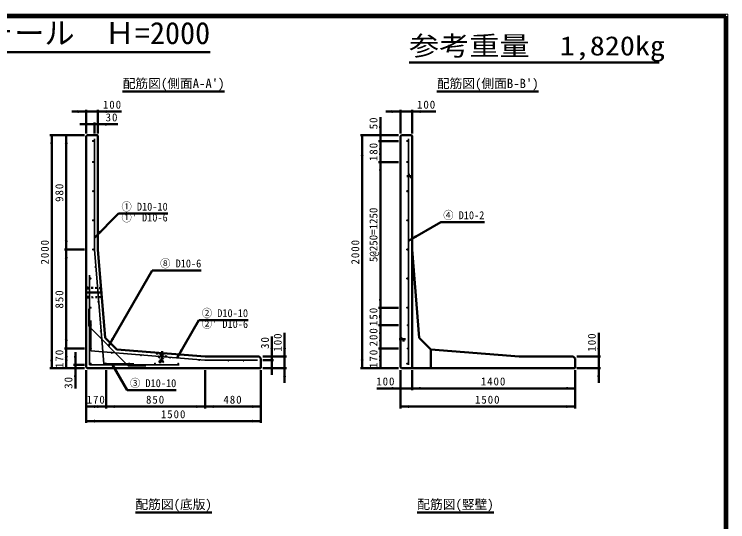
# Model space of a CAD drawing. Units: millimetres, scale not verified. Extents: x 100 to 4105, y 100 to 2870.
# Drawn here: x 2144 to 4105, y 1477 to 2870 of the extents above; entities that cross this region are included whole.
import ezdxf
from ezdxf.enums import TextEntityAlignment as Align

# ---------------------------------------------------------------- set-up
doc = ezdxf.new("R2010")
doc.units = ezdxf.units.MM
doc.header["$LTSCALE"] = 5
doc.linetypes.add('USER2', pattern=[13.4, 10, -1.2, 1, -1.2])
doc.linetypes.add('USER3', pattern=[2.2, 1, -1.2])
doc.layers.add('V-nasSTD', color=7, linetype='Continuous', lineweight=50)
doc.styles.add('ＭＳ ゴシック', font='')
doc.styles.get('ＭＳ ゴシック').set_extended_font_data('MS Gothic')

msp = doc.modelspace()

# ---------------------------------------------------------------- hatches: boundary and pattern name
at = {"layer": 'V-nasSTD'}
for points in [[(2318.203, 2602.934), (2318.203, 2598.934), (2342.203, 2602.934), (2318.203, 2606.934)], [(2398.203, 2602.934), (2398.203, 2598.934), (2374.203, 2602.934), (2398.203, 2606.934)], [(3181.403, 2602.934), (3181.403, 2598.934), (3205.403, 2602.934), (3181.403, 2606.934)], [(3261.403, 2602.934), (3261.403, 2598.934), (3237.403, 2602.934), (3261.403, 2606.934)], [(2340.603, 2567.934), (2340.603, 2571.934), (2364.603, 2567.934), (2340.603, 2563.934)], [(2398.203, 2567.934), (2398.203, 2563.934), (2374.203, 2567.934), (2398.203, 2571.934)], [(3150.403, 2561.934), (3154.403, 2561.934), (3150.403, 2537.934), (3146.403, 2561.934)], [(2247.203, 2513.934), (2243.203, 2513.934), (2247.203, 2537.934), (2251.203, 2513.934)], [(2287.203, 2513.934), (2283.203, 2513.934), (2287.203, 2537.934), (2291.203, 2513.934)], [(3150.403, 2497.934), (3146.403, 2497.934), (3150.403, 2521.934), (3154.403, 2497.934)], [(3100.403, 2481.934), (3096.403, 2481.934), (3100.403, 2505.934), (3104.403, 2481.934)], [(3150.403, 2488.334), (3154.403, 2488.334), (3150.403, 2464.334), (3146.403, 2488.334)], [(3150.403, 2440.334), (3146.403, 2440.334), (3150.403, 2464.334), (3154.403, 2440.334)], [(2381.574, 2273.305), (2384.402, 2270.476), (2364.603, 2256.334), (2378.746, 2276.133)], [(3248.588, 2260.334), (3250.588, 2256.87), (3227.803, 2248.334), (3246.588, 2263.798)], [(2287.203, 2248.334), (2291.203, 2248.334), (2287.203, 2224.334), (2283.203, 2248.334)], [(2287.203, 2200.334), (2283.203, 2200.334), (2287.203, 2224.334), (2291.203, 2200.334)], [(3150.403, 2088.334), (3154.403, 2088.334), (3150.403, 2064.334), (3146.403, 2088.334)], [(3150.403, 2040.334), (3146.403, 2040.334), (3150.403, 2064.334), (3154.403, 2040.334)], [(3150.403, 2040.334), (3154.403, 2040.334), (3150.403, 2016.334), (3146.403, 2040.334)], [(3150.403, 1992.334), (3146.403, 1992.334), (3150.403, 2016.334), (3154.403, 1992.334)], [(2415.379, 1979.894), (2418.843, 1977.894), (2403.379, 1959.11), (2411.915, 1981.894)], [(2287.203, 1976.334), (2291.203, 1976.334), (2287.203, 1952.334), (2283.203, 1976.334)], [(3150.403, 1976.334), (3154.403, 1976.334), (3150.403, 1952.334), (3146.403, 1976.334)], [(2287.203, 1928.334), (2283.203, 1928.334), (2287.203, 1952.334), (2291.203, 1928.334)], [(2603.985, 1947.396), (2607.449, 1945.396), (2591.985, 1926.611), (2600.521, 1949.396)], [(2852.203, 1953.934), (2856.203, 1953.934), (2852.203, 1929.934), (2848.203, 1953.934)], [(2887.203, 1953.934), (2883.203, 1953.934), (2887.203, 1929.934), (2891.203, 1953.934)], [(3150.403, 1928.334), (3146.403, 1928.334), (3150.403, 1952.334), (3154.403, 1928.334)], [(3750.403, 1953.934), (3746.403, 1953.934), (3750.403, 1929.934), (3754.403, 1953.934)], [(2247.203, 1921.934), (2251.203, 1921.934), (2247.203, 1897.934), (2243.203, 1921.934)], [(2287.203, 1921.934), (2291.203, 1921.934), (2287.203, 1897.934), (2283.203, 1921.934)], [(2312.203, 1931.534), (2308.203, 1931.534), (2312.203, 1907.534), (2316.203, 1931.534)], [(3100.403, 1921.934), (3104.403, 1921.934), (3100.403, 1897.934), (3096.403, 1921.934)], [(3150.403, 1921.934), (3154.403, 1921.934), (3150.403, 1897.934), (3146.403, 1921.934)], [(2426.657, 1886.75), (2423.193, 1884.75), (2414.657, 1907.534), (2430.121, 1888.75)], [(2852.203, 1896.334), (2848.203, 1896.334), (2852.203, 1920.334), (2856.203, 1896.334)], [(2312.203, 1873.934), (2316.203, 1873.934), (2312.203, 1897.934), (2308.203, 1873.934)], [(2887.203, 1873.934), (2883.203, 1873.934), (2887.203, 1897.934), (2891.203, 1873.934)], [(3750.403, 1873.934), (3746.403, 1873.934), (3750.403, 1897.934), (3754.403, 1873.934)], [(3181.403, 1842.934), (3181.403, 1838.934), (3205.403, 1842.934), (3181.403, 1846.934)], [(3261.403, 1842.934), (3261.403, 1838.934), (3237.403, 1842.934), (3261.403, 1846.934)], [(3661.403, 1842.934), (3661.403, 1846.934), (3685.403, 1842.934), (3661.403, 1838.934)], [(2366.203, 1792.934), (2366.203, 1788.934), (2342.203, 1792.934), (2366.203, 1796.934)], [(2372.603, 1792.934), (2372.603, 1796.934), (2396.603, 1792.934), (2372.603, 1788.934)], [(2420.603, 1792.934), (2420.603, 1788.934), (2396.603, 1792.934), (2420.603, 1796.934)], [(2644.603, 1792.934), (2644.603, 1796.934), (2668.603, 1792.934), (2644.603, 1788.934)], [(2692.603, 1792.934), (2692.603, 1788.934), (2668.603, 1792.934), (2692.603, 1796.934)], [(2798.203, 1792.934), (2798.203, 1796.934), (2822.203, 1792.934), (2798.203, 1788.934)], [(3229.403, 1792.934), (3229.403, 1788.934), (3205.403, 1792.934), (3229.403, 1796.934)], [(3661.403, 1792.934), (3661.403, 1796.934), (3685.403, 1792.934), (3661.403, 1788.934)], [(2366.203, 1752.934), (2366.203, 1748.934), (2342.203, 1752.934), (2366.203, 1756.934)], [(2798.203, 1752.934), (2798.203, 1756.934), (2822.203, 1752.934), (2798.203, 1748.934)]]:
    msp.add_hatch(color=256, dxfattribs=at).paths.add_polyline_path(points)

# ---------------------------------------------------------------- linework, layer by layer
at = {"layer": 'V-nasSTD', "lineweight": 100}
for p, q in [((4100, 2865), (105, 2865)), ((4100, 105), (4100, 2865))]:
    msp.add_line(p, q, dxfattribs=at)
at = {"layer": 'V-nasSTD'}
for p, q in [((1521.892, 2765.965), (2683.108, 2765.965)), ((3229.369, 2737.828), (3916.169, 2737.828)), ((2442.203, 2657.934), (2722.203, 2657.934)), ((3305.403, 2657.934), (3585.403, 2657.934)), ((2342.203, 2607.934), (2342.203, 2542.934)), ((2374.203, 2607.934), (2374.203, 2542.934)), ((3205.403, 2607.934), (3205.403, 2542.934)), ((3237.403, 2607.934), (3237.403, 2542.934)), ((2342.203, 2602.934), (2302.203, 2602.934)), ((2374.203, 2602.934), (2342.203, 2602.934)), ((2374.203, 2602.934), (2439.203, 2602.934)), ((3205.403, 2602.934), (3165.403, 2602.934)), ((3237.403, 2602.934), (3205.403, 2602.934)), ((3237.403, 2602.934), (3302.403, 2602.934)), ((2364.603, 2572.934), (2364.603, 2542.934)), ((3150.403, 2587.934), (3150.403, 2537.934)), ((2324.603, 2567.934), (2364.603, 2567.934)), ((2364.603, 2567.934), (2374.203, 2567.934)), ((2374.203, 2567.934), (2429.203, 2567.934)), ((2337.203, 2537.934), (2242.203, 2537.934)), ((2247.203, 2537.934), (2247.203, 1897.934)), ((2287.203, 2537.934), (2287.203, 2224.334)), ((2345.083, 2537.934), (2342.203, 2535.054)), ((2342.203, 2535.054), (2342.203, 1900.814)), ((2372.603, 2537.934), (2345.083, 2537.934)), ((2374.203, 2536.334), (2374.203, 2224.334)), ((3200.403, 2537.934), (3095.403, 2537.934)), ((3100.403, 2537.934), (3100.403, 1897.934)), ((3150.403, 2537.934), (3150.403, 2521.934)), ((3208.283, 2537.934), (3205.403, 2535.054)), ((3205.403, 2535.054), (3205.403, 1900.814)), ((3235.803, 2537.934), (3208.283, 2537.934)), ((3237.403, 2536.334), (3237.403, 1897.934)), ((3200.403, 2521.934), (3145.403, 2521.934)), ((3150.403, 2521.934), (3150.403, 2464.334)), ((3200.403, 2464.334), (3145.403, 2464.334)), ((3150.403, 2464.334), (3150.403, 2064.334)), ((2364.603, 2256.334), (2431.192, 2322.923)), ((2431.192, 2322.923), (2566.192, 2322.923)), ((3227.803, 2248.334), (3316.294, 2299.424)), ((3316.294, 2299.424), (3436.294, 2299.424)), ((2337.203, 2224.334), (2282.203, 2224.334)), ((2287.203, 2224.334), (2287.203, 1952.334)), ((2374.203, 2224.334), (2394.169, 1981.899)), ((3237.403, 2224.334), (3257.369, 1981.899)), ((2403.379, 1959.11), (2523.379, 2166.956)), ((2523.379, 2166.956), (2658.379, 2166.956)), ((3200.403, 2064.334), (3145.403, 2064.334)), ((3150.403, 2064.334), (3150.403, 2016.334)), ((2591.985, 1926.611), (2651.985, 2030.535)), ((2651.985, 2030.535), (2786.985, 2030.535)), ((3200.403, 2016.334), (3145.403, 2016.334)), ((3150.403, 2016.334), (3150.403, 1952.334)), ((2394.169, 1981.899), (2426.169, 1949.899)), ((2852.203, 1929.934), (2852.203, 1984.934)), ((2887.203, 1929.934), (2887.203, 1994.934)), ((3257.369, 1981.899), (3289.369, 1949.899)), ((3750.403, 1929.934), (3750.403, 1994.934)), ((2337.203, 1952.334), (2282.203, 1952.334)), ((2287.203, 1952.334), (2287.203, 1897.934)), ((2312.203, 1907.534), (2312.203, 1942.534)), ((2668.603, 1929.934), (2426.169, 1949.899)), ((3200.403, 1952.334), (3145.403, 1952.334)), ((3150.403, 1952.334), (3150.403, 1897.934)), ((3289.366, 1897.934), (3289.366, 1949.9)), ((3531.803, 1929.934), (3289.369, 1949.899)), ((2668.603, 1929.934), (2817.403, 1929.934)), ((2817.403, 1929.934), (2822.203, 1925.134)), ((2822.203, 1897.934), (2822.203, 1925.134)), ((2892.203, 1929.934), (2827.203, 1929.934)), ((2852.203, 1929.934), (2852.203, 1920.334)), ((2887.203, 1897.934), (2887.203, 1929.934)), ((3531.803, 1929.934), (3680.603, 1929.934)), ((3680.603, 1929.934), (3685.403, 1925.134)), ((3685.403, 1897.934), (3685.403, 1925.134)), ((3755.403, 1929.934), (3690.403, 1929.934)), ((3750.403, 1897.934), (3750.403, 1929.934)), ((2337.203, 1907.534), (2307.203, 1907.534)), ((2312.203, 1897.934), (2312.203, 1907.534)), ((2414.657, 1907.534), (2454.657, 1838.252)), ((2857.203, 1920.334), (2827.203, 1920.334)), ((2852.203, 1920.334), (2852.203, 1880.334)), ((2337.203, 1897.934), (2242.203, 1897.934)), ((2312.203, 1897.934), (2312.203, 1842.934)), ((2342.203, 1900.814), (2345.083, 1897.934)), ((2342.203, 1747.934), (2342.203, 1892.934)), ((2345.083, 1897.934), (2822.203, 1897.934)), ((2396.603, 1787.934), (2396.603, 1892.934)), ((2668.603, 1787.934), (2668.603, 1892.934)), ((2822.203, 1747.934), (2822.203, 1892.934)), ((2892.203, 1897.934), (2827.203, 1897.934)), ((2887.203, 1897.934), (2887.203, 1857.934)), ((3200.403, 1897.934), (3095.403, 1897.934)), ((3205.403, 1900.814), (3208.283, 1897.934)), ((3205.403, 1787.934), (3205.403, 1892.934)), ((3208.283, 1897.934), (3685.403, 1897.934)), ((3237.403, 1837.934), (3237.403, 1892.934)), ((3685.403, 1787.934), (3685.403, 1892.934)), ((3755.403, 1897.934), (3690.403, 1897.934)), ((3750.403, 1897.934), (3750.403, 1857.934)), ((2454.657, 1838.252), (2589.657, 1838.252)), ((3205.403, 1842.934), (3140.403, 1842.934)), ((3237.403, 1842.934), (3205.403, 1842.934)), ((3237.403, 1842.934), (3205.403, 1842.934)), ((3685.403, 1842.934), (3237.403, 1842.934)), ((2396.603, 1792.934), (2342.203, 1792.934)), ((2668.603, 1792.934), (2396.603, 1792.934)), ((2822.203, 1792.934), (2668.603, 1792.934)), ((3685.403, 1792.934), (3205.403, 1792.934)), ((2822.203, 1752.934), (2342.203, 1752.934)), ((2477.203, 1502.334), (2687.203, 1502.334)), ((3251.923, 1502.334), (3461.923, 1502.334))]:
    msp.add_line(p, q, dxfattribs=at)
at = {"layer": 'V-nasSTD', "lineweight": 35}
for p, q in [((2364.603, 2528.334), (2364.603, 2223.94)), ((3227.803, 2528.334), (3227.803, 1907.534)), ((2364.603, 2223.94), (2390.449, 1910.094)), ((2351.163, 1907.534), (2351.163, 2153.934)), ((2349.243, 2013.246), (2349.243, 2061.246)), ((2354.363, 1946.18), (2354.363, 2029.06)), ((2349.243, 2013.246), (2457.515, 1904.974)), ((2354.363, 1946.18), (2668.209, 1920.334)), ((2351.163, 1907.534), (2597.563, 1907.534)), ((2390.449, 1910.094), (2473.329, 1910.094)), ((2457.515, 1904.974), (2505.515, 1904.974)), ((2668.209, 1920.334), (2812.603, 1920.334))]:
    msp.add_line(p, q, dxfattribs=at)
at = {"layer": 'V-nasSTD', "linetype": 'USER2'}
for p, q in [((3223.003, 2425.934), (3240.603, 2425.934)), ((2387.003, 2105.934), (2339.003, 2105.934)), ((3219.803, 1977.934), (3202.203, 1977.934)), ((2550.876, 1944.646), (2548.825, 1919.731))]:
    msp.add_line(p, q, dxfattribs=at)
at = {"layer": 'V-nasSTD', "linetype": 'USER3'}
for p, q in [((3226.203, 2422.734), (3226.203, 2429.134)), ((3226.203, 2429.134), (3237.403, 2429.134)), ((3237.403, 2422.734), (3226.203, 2422.734)), ((2345.403, 2119.534), (2342.203, 2122.414)), ((2382.966, 2117.934), (2345.403, 2119.534)), ((2345.403, 2092.334), (2345.403, 2119.534)), ((2345.403, 2092.334), (2342.203, 2089.454)), ((2345.403, 2092.334), (2384.942, 2093.934)), ((3205.403, 1981.134), (3216.603, 1981.134)), ((3216.603, 1981.134), (3216.603, 1974.734)), ((3216.603, 1974.734), (3205.403, 1974.734)), ((2546.217, 1936.802), (2546.033, 1934.57)), ((2546.033, 1934.57), (2547.708, 1933.469)), ((2546.033, 1934.57), (2554.006, 1933.913)), ((2546.217, 1936.802), (2554.19, 1936.146)), ((2547.708, 1933.469), (2546.395, 1917.523)), ((2547.708, 1933.469), (2552.173, 1933.101)), ((2552.173, 1933.101), (2550.86, 1917.155)), ((2552.173, 1933.101), (2554.006, 1933.913)), ((2554.19, 1936.146), (2554.006, 1933.913)), ((2542.915, 1916.204), (2542.836, 1915.247)), ((2542.836, 1915.247), (2553.999, 1914.328)), ((2542.915, 1916.204), (2546.395, 1917.523)), ((2542.915, 1916.204), (2554.077, 1915.284)), ((2546.395, 1917.523), (2550.86, 1917.155)), ((2550.86, 1917.155), (2554.077, 1915.284)), ((2554.077, 1915.284), (2553.999, 1914.328))]:
    msp.add_line(p, q, dxfattribs=at)
at = {"layer": 'V-nasSTD', "lineweight": 13}
msp.add_lwpolyline([(100, 100), (100, 2870), (4105, 2870), (4105, 100)], close=True, dxfattribs=at)
at = {"layer": 'V-nasSTD', "lineweight": 35}
for centre in [(2360.923, 2521.934), (3224.123, 2521.934), (2360.923, 2464.334), (3224.123, 2464.334), (2360.923, 2384.334), (3224.123, 2384.334), (2360.923, 2304.334), (3224.123, 2304.334), (2360.923, 2224.334), (3224.123, 2224.334), (2367.561, 2176.334), (2354.523, 2144.334), (3224.123, 2144.334), (2375.466, 2080.334), (2354.523, 2064.334), (3224.123, 2064.334), (2355.323, 2016.334), (2382.055, 2000.334), (3225.883, 2016.334), (2355.323, 1952.334), (2412.603, 1940.424), (3225.883, 1952.334), (2492.603, 1933.836), (2572.603, 1927.248), (2652.603, 1920.659), (2354.523, 1910.734), (2395.893, 1911.054), (2459.893, 1911.054), (2531.003, 1910.734), (2595.003, 1910.734), (2732.603, 1919.374), (2774.203, 1919.374), (3224.123, 1910.734)]:
    msp.add_circle(centre, 0.96, dxfattribs=at)
at = {"layer": 'V-nasSTD'}
for centre in [(2372.603, 2536.334), (3235.803, 2536.334)]:
    msp.add_arc(centre, 1.6, 0, 90, dxfattribs=at)
at = {"layer": 'V-nasSTD', "linetype": 'USER3'}
msp.add_arc((2550.466, 1939.663), 13.76, 175.29215, 355.29215, dxfattribs=at)

# ---------------------------------------------------------------- texts
at = {"layer": 'V-nasSTD', "style": 'ＭＳ ゴシック'}
for s, height, p in [('1ｓｔタッチウォール  Ｈ=2000', 60.81, (2102.5, 2848.909)), ("配筋図(側面A-A')", 25.66, (2582.203, 2692.934)), ("配筋図(側面B-B')", 25.66, (3445.403, 2692.934)), ('配筋図(底版)', 25.66, (2582.203, 1537.334)), ('配筋図(竪壁)', 25.66, (3356.923, 1537.334))]:
    msp.add_text(s, height=height, dxfattribs=at).set_placement(p, align=Align.TOP_CENTER)
at = {"layer": 'V-nasSTD', "style": 'ＭＳ ゴシック', "width": 1.15}
msp.add_text('参考重量\u30001,820kg', height=52.79, dxfattribs=at).set_placement((3229.369, 2809.828), align=Align.TOP_LEFT)
at = {"layer": 'V-nasSTD', "style": 'ＭＳ ゴシック', "width": 0.95}
for s, p in [('① D10-10', (2502.477, 2352.731)), ("①' D10-6", (2502.477, 2322.923)), ('④ D10-2', (3379.659, 2329.232)), ('⑧ D10-6', (2601.744, 2196.764)), ('② D10-10', (2723.27, 2060.343)), ("②' D10-6", (2723.27, 2030.535)), ('③ D10-10', (2525.942, 1868.06))]:
    msp.add_text(s, height=21.85, dxfattribs=at).set_placement(p, align=Align.TOP_CENTER)
at = {"layer": 'V-nasSTD', "style": 'ＭＳ ゴシック'}
msp.add_text('5@250=1250', height=21.99, rotation=90, dxfattribs=at).set_placement((3120.403, 2264.334), align=Align.TOP_CENTER)
at = {"layer": 'V-nasSTD', "char_height": 21.99, "attachment_point": 2, "style": 'ＭＳ ゴシック'}
for s, insert in [('\\T1.17;100', (2414.203, 2632.934)), ('\\T1.17;100', (3277.403, 2632.934)), ('\\T1.17;30', (2412.953, 2597.934)), ('\\T1.17;100', (3165.403, 1872.934)), ('\\T1.17;1400', (3461.403, 1872.934)), ('\\T1.17;170', (2369.403, 1822.934)), ('\\T1.17;850', (2532.603, 1822.934)), ('\\T1.17;480', (2745.403, 1822.934)), ('\\T1.17;1500', (3445.403, 1822.934)), ('\\T1.17;1500', (2582.203, 1782.934))]:
    msp.add_mtext(s, dxfattribs=dict(at, insert=insert))
at = {"layer": 'V-nasSTD', "char_height": 21.99, "attachment_point": 2, "rotation": 90, "style": 'ＭＳ ゴシック'}
for s, insert in [('\\T1.17;50', (3120.403, 2571.684)), ('\\T1.17;180', (3120.403, 2493.134)), ('\\T1.17;980', (2257.203, 2381.134)), ('\\T1.17;2000', (2217.203, 2217.934)), ('\\T1.17;2000', (3070.403, 2217.934)), ('\\T1.17;850', (2257.203, 2088.334)), ('\\T1.17;150', (3120.403, 2040.334)), ('\\T1.17;200', (3120.403, 1984.334)), ('\\T1.17;30', (2822.203, 1968.684)), ('\\T1.17;100', (2857.203, 1969.934)), ('\\T1.17;100', (3720.403, 1969.934)), ('\\T1.17;170', (2257.203, 1925.134)), ('\\T1.17;170', (3120.403, 1925.134)), ('\\T1.17;30', (2282.203, 1859.184))]:
    msp.add_mtext(s, dxfattribs=dict(at, insert=insert))

doc.saveas('drawing.dxf')
